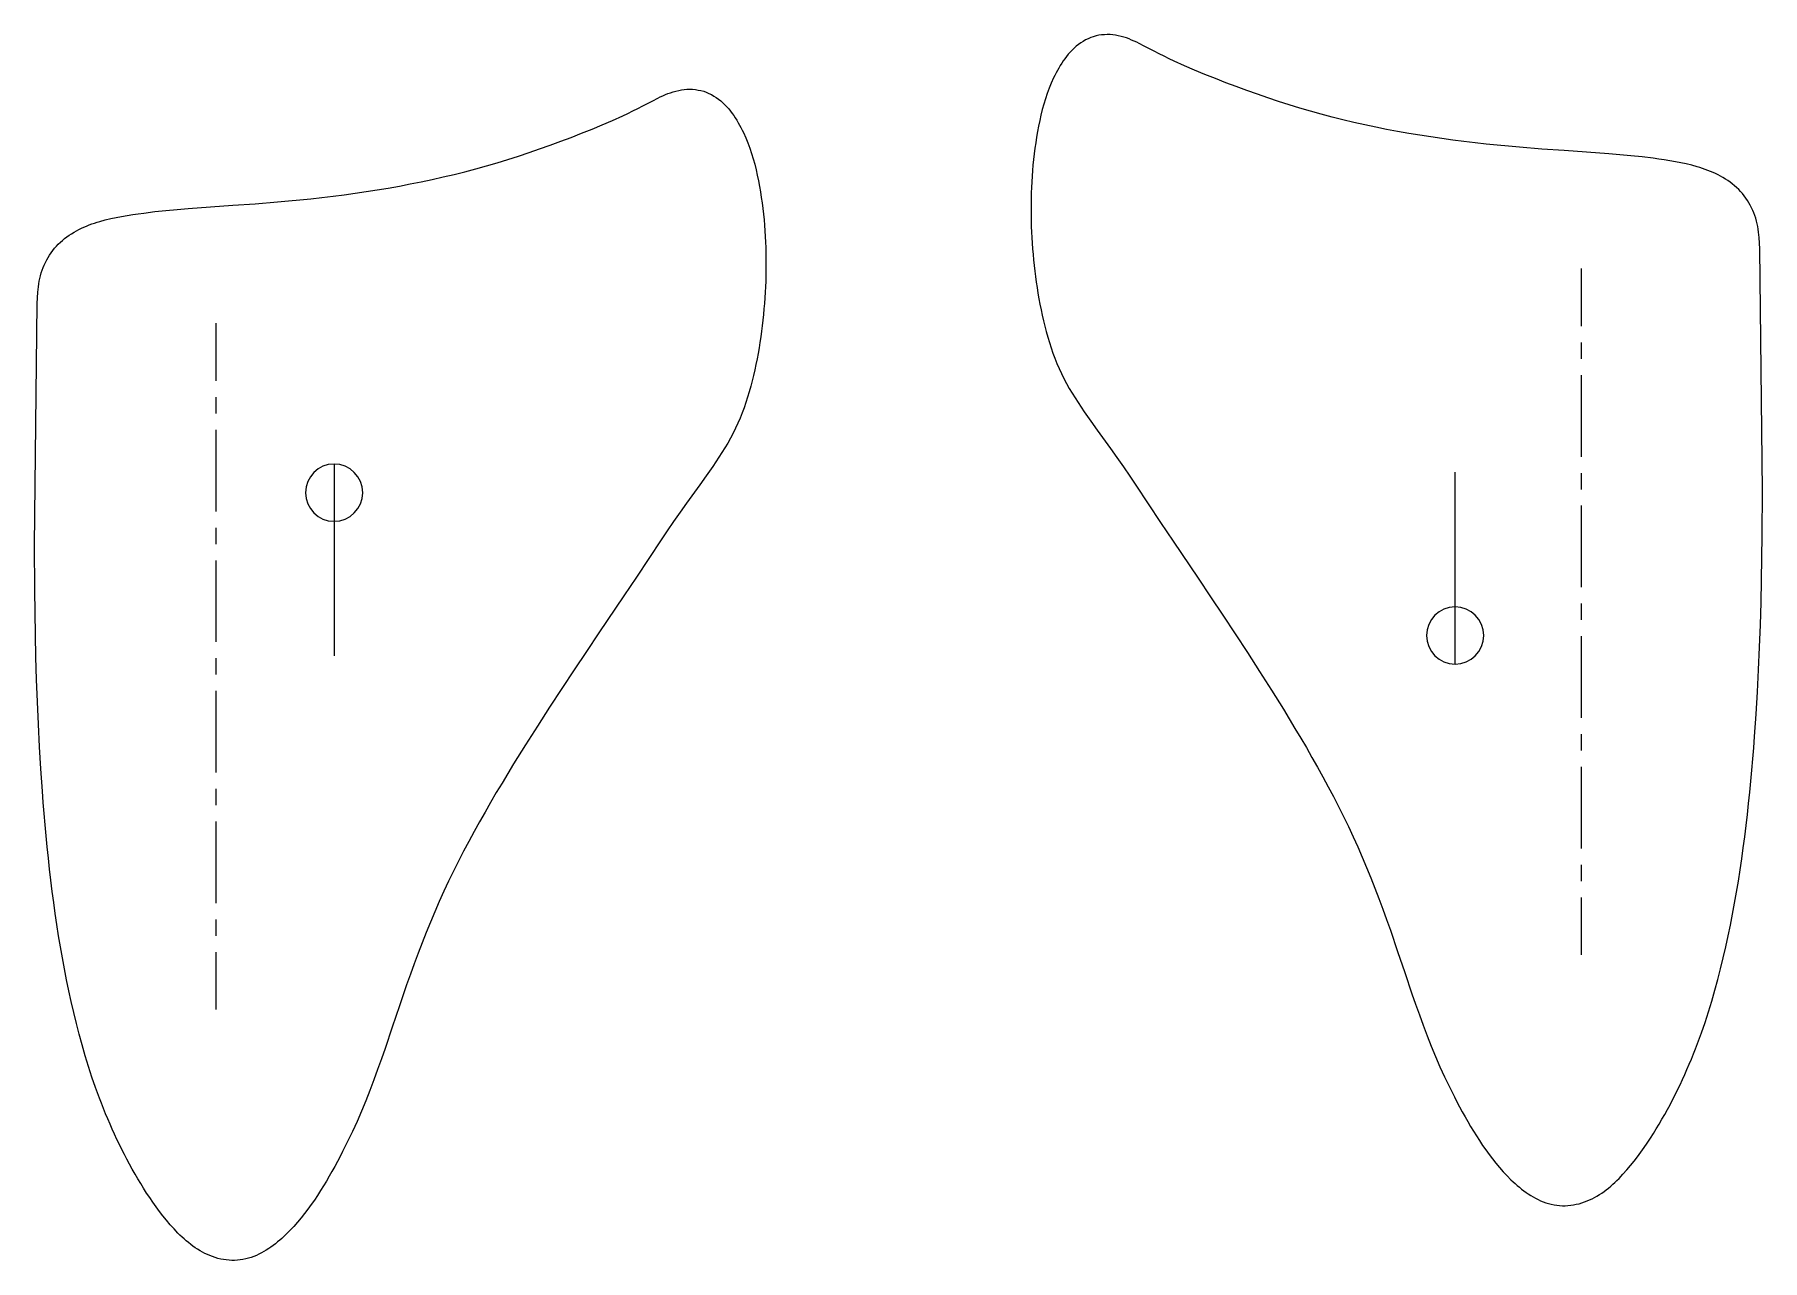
# Model space of a CAD drawing. Extents: x 310 to 3649, y -238 to 259.
# Drawn here: x 3313.3 to 3649.4, y 16.3 to 254.7 of the extents above; entities that cross this region are included whole.
import ezdxf

# ---------------------------------------------------------------- set-up
doc = ezdxf.new("R2010")
doc.units = 0

msp = doc.modelspace()

# ---------------------------------------------------------------- linework, layer by layer
at = {"layer": '01 CUT', "color": 7}
for points in [[(3649.448411, 165.963322), (3648.950996, 213.048423), (3648.898079, 214.138503), (3648.813413, 215.218), (3648.760496, 215.757748), (3648.70758, 216.297496), (3648.622913, 216.837245), (3648.527664, 217.376993), (3648.421831, 217.916741), (3648.284248, 218.445906), (3648.136082, 218.975071), (3647.966749, 219.493653), (3647.776249, 220.012235), (3647.564583, 220.520233), (3647.342334, 221.017648), (3647.088335, 221.50448), (3646.823752, 221.991312), (3646.538003, 222.456977), (3646.231088, 222.901476), (3645.903005, 223.345974), (3645.56434, 223.769306), (3645.204508, 224.182055), (3644.823509, 224.573637), (3644.421343, 224.944052), (3644.019178, 225.314468), (3643.585263, 225.653134), (3643.151347, 225.991799), (3642.706849, 226.298715), (3642.241184, 226.605631), (3641.775518, 226.89138), (3641.29927, 227.155962), (3640.823021, 227.420545), (3640.325606, 227.653377), (3639.838774, 227.88621), (3639.330776, 228.097876), (3638.833361, 228.298959), (3638.314779, 228.489458), (3637.806781, 228.669374), (3637.288199, 228.838707), (3636.759034, 228.997456), (3635.711287, 229.283206), (3634.642374, 229.537205), (3633.573461, 229.759454), (3632.504548, 229.97112), (3631.425051, 230.161619), (3630.345554, 230.330952), (3629.276641, 230.489702), (3628.197144, 230.637868), (3626.048735, 230.90245), (3623.879158, 231.1247), (3621.720165, 231.325782), (3619.550588, 231.495115), (3615.211435, 231.812614), (3610.872282, 232.130113), (3606.533129, 232.447612), (3602.20456, 232.796861), (3600.034983, 232.987361), (3597.87599, 233.188443), (3595.706413, 233.410693), (3593.54742, 233.654108), (3591.388427, 233.908108), (3589.229434, 234.183273), (3587.081024, 234.469022), (3584.922031, 234.786522), (3582.773621, 235.125187), (3580.635794, 235.485019), (3578.487384, 235.866018), (3576.349558, 236.268184), (3574.222314, 236.702099), (3572.095071, 237.157181), (3569.967828, 237.633429), (3567.851168, 238.141428), (3565.745091, 238.670593), (3563.639014, 239.220924), (3561.543521, 239.803006), (3559.458611, 240.416837), (3557.384284, 241.051835), (3555.309957, 241.708), (3553.246214, 242.395914), (3551.193054, 243.104995), (3549.139893, 243.835243), (3547.097317, 244.576074), (3545.065323, 245.348655), (3543.033329, 246.131819), (3541.011919, 246.946733), (3539.001092, 247.772231), (3537.011432, 248.640061), (3535.032355, 249.539642), (3534.048108, 250.005307), (3533.063861, 250.481555), (3532.090197, 250.957804), (3531.127117, 251.455219), (3529.200956, 252.471216), (3528.227293, 252.968631), (3527.740461, 253.201463), (3527.253629, 253.434296), (3526.745631, 253.645962), (3526.248216, 253.847045), (3525.729634, 254.037544), (3525.211052, 254.206877), (3524.681887, 254.34446), (3524.152722, 254.471459), (3523.623557, 254.577293), (3523.083809, 254.640792), (3522.533477, 254.693709), (3521.983146, 254.704292), (3521.443397, 254.683126), (3520.893066, 254.630209), (3520.353317, 254.556126), (3519.813569, 254.43971), (3519.284404, 254.291543), (3518.776406, 254.111627), (3518.268407, 253.899961), (3517.781576, 253.656545), (3517.305327, 253.38138), (3516.850245, 253.085047), (3516.405747, 252.767548), (3515.971831, 252.418299), (3515.559082, 252.058467), (3515.1675, 251.677468), (3514.786502, 251.285886), (3514.426669, 250.873138), (3514.088004, 250.449806), (3513.759922, 250.01589), (3513.442423, 249.571392), (3513.135507, 249.11631), (3512.849758, 248.661228), (3512.574592, 248.184979), (3512.299426, 247.708731), (3512.045427, 247.232482), (3511.802011, 246.745651), (3511.558595, 246.258819), (3511.114097, 245.274572), (3510.701348, 244.258575), (3510.330932, 243.242578), (3509.981683, 242.205415), (3509.664184, 241.157668), (3509.367852, 240.109921), (3509.10327, 239.041008), (3508.859854, 237.972095), (3508.637604, 236.903182), (3508.436522, 235.823685), (3508.246022, 234.744188), (3508.076689, 233.664692), (3507.928523, 232.585195), (3507.780357, 231.495115), (3507.663941, 230.415619), (3507.547524, 229.336122), (3507.452275, 228.246042), (3507.378192, 227.155962), (3507.304108, 226.076466), (3507.251192, 224.986386), (3507.208859, 223.906889), (3507.187692, 222.816809), (3507.166526, 221.726729), (3507.166526, 220.636649), (3507.177109, 219.557153), (3507.198275, 218.467073), (3507.230025, 217.376993), (3507.272359, 216.297496), (3507.325275, 215.207417), (3507.388775, 214.12792), (3507.462858, 213.03784), (3507.558108, 211.958343), (3507.653357, 210.878847), (3507.769774, 209.79935), (3507.88619, 208.719854), (3508.023773, 207.640357), (3508.171939, 206.56086), (3508.341272, 205.481364), (3508.510605, 204.401867), (3508.701104, 203.332954), (3508.902187, 202.253457), (3509.113853, 201.184544), (3509.336102, 200.115631), (3509.579518, 199.046717), (3509.8441, 197.988387), (3510.119266, 196.930057), (3510.415599, 195.871727), (3510.733098, 194.823981), (3511.071763, 193.797401), (3511.421012, 192.760237), (3511.802011, 191.74424), (3512.204176, 190.738827), (3512.638092, 189.743997), (3513.093174, 188.75975), (3513.580005, 187.79667), (3514.077421, 186.844173), (3514.606586, 185.891676), (3515.156917, 184.960345), (3515.728415, 184.039598), (3516.310497, 183.118851), (3516.913745, 182.21927), (3517.527576, 181.309107), (3518.776406, 179.531112), (3520.056985, 177.753118), (3522.628727, 174.218296), (3523.88814, 172.429718), (3525.136969, 170.64114), (3526.364632, 168.852563), (3527.581711, 167.053402), (3529.98412, 163.433913), (3532.38653, 159.814424), (3534.799522, 156.205519), (3539.657257, 148.987708), (3542.080832, 145.378803), (3544.504408, 141.769898), (3546.906817, 138.139826), (3549.28806, 134.499171), (3551.637552, 130.847932), (3553.965878, 127.175527), (3556.262454, 123.481955), (3557.394867, 121.619295), (3558.516697, 119.767217), (3559.627944, 117.893973), (3560.728607, 116.020729), (3561.818687, 114.136902), (3562.8876, 112.242491), (3563.94593, 110.34808), (3564.983093, 108.432503), (3565.99909, 106.506342), (3566.993921, 104.580182), (3567.967584, 102.632854), (3568.920081, 100.674944), (3569.840828, 98.70645), (3570.740409, 96.727373), (3571.608239, 94.737713), (3572.454903, 92.737469), (3573.280401, 90.726642), (3574.074148, 88.694648), (3574.846729, 86.662655), (3575.608727, 84.630661), (3576.349558, 82.577501), (3577.069222, 80.524341), (3578.487384, 76.407437), (3579.873797, 72.290533), (3581.270792, 68.163046), (3581.990457, 66.109886), (3582.710121, 64.067309), (3583.461535, 62.024732), (3584.234116, 59.992739), (3585.027864, 57.971328), (3585.853361, 55.971085), (3586.721192, 53.970841), (3587.620772, 51.991764), (3588.552103, 50.033853), (3589.525766, 48.086526), (3590.023181, 47.123446), (3590.541763, 46.160366), (3591.060345, 45.197285), (3591.58951, 44.244788), (3592.129258, 43.302875), (3592.67959, 42.360961), (3593.240505, 41.429631), (3593.822586, 40.4983), (3594.415251, 39.588136), (3595.018499, 38.677973), (3595.642914, 37.778392), (3596.277912, 36.899978), (3596.934076, 36.032148), (3597.611407, 35.185484), (3598.309905, 34.349403), (3599.02957, 33.534489), (3599.770401, 32.740741), (3600.532398, 31.96816), (3600.934564, 31.597745), (3601.336729, 31.227329), (3601.738894, 30.867497), (3602.162226, 30.518248), (3602.585558, 30.179583), (3603.019474, 29.8515), (3603.463972, 29.523418), (3603.908471, 29.216502), (3604.374136, 28.930753), (3604.839801, 28.645004), (3605.31605, 28.391005), (3605.802882, 28.137006), (3606.300297, 27.914756), (3606.808295, 27.70309), (3607.316294, 27.523174), (3607.834875, 27.353841), (3608.36404, 27.216259), (3608.903789, 27.099842), (3609.443537, 27.015176), (3609.983285, 26.951676), (3610.523033, 26.919926), (3611.073365, 26.919926), (3611.613113, 26.951676), (3612.163445, 27.015176), (3612.703193, 27.089259), (3613.242942, 27.205675), (3613.772107, 27.332675), (3614.301271, 27.491424), (3614.819853, 27.660757), (3615.327852, 27.86184), (3615.825267, 28.073506), (3616.312099, 28.306339), (3616.79893, 28.560338), (3617.264596, 28.82492), (3617.730261, 29.110669), (3618.185343, 29.407002), (3618.629841, 29.713917), (3619.07434, 30.042), (3619.508255, 30.380665), (3619.931587, 30.729914), (3620.344336, 31.10033), (3620.757085, 31.470745), (3621.148667, 31.851744), (3621.550832, 32.243326), (3622.31283, 33.047657), (3623.064244, 33.883738), (3623.773325, 34.730402), (3624.471823, 35.598232), (3625.149154, 36.466063), (3625.794735, 37.344477), (3626.429733, 38.233474), (3627.043565, 39.133054), (3627.646813, 40.043218), (3628.228894, 40.953382), (3628.800393, 41.874129), (3629.350724, 42.80546), (3629.901056, 43.73679), (3630.430221, 44.678704), (3630.948802, 45.631201), (3631.467384, 46.583698), (3631.964799, 47.546778), (3632.462214, 48.520442), (3632.938463, 49.494105), (3633.414711, 50.467769), (3633.869793, 51.452016), (3634.324875, 52.446846), (3634.769374, 53.441676), (3635.192706, 54.44709), (3635.616038, 55.452503), (3636.028786, 56.457917), (3636.430952, 57.473913), (3636.822534, 58.48991), (3637.573948, 60.532487), (3638.283029, 62.59623), (3638.960361, 64.659974), (3639.605942, 66.744884), (3640.20919, 68.829794), (3640.780688, 70.925288), (3641.320436, 73.031364), (3641.839018, 75.148024), (3642.32585, 77.264684), (3642.791515, 79.391928), (3643.236014, 81.519171), (3643.648762, 83.656998), (3644.040345, 85.794824), (3644.421343, 87.932651), (3644.770592, 90.081061), (3645.109258, 92.22947), (3645.416174, 94.388464), (3645.723089, 96.536874), (3645.998255, 98.695867), (3646.273421, 100.85486), (3646.516837, 103.013853), (3646.760253, 105.172846), (3646.982502, 107.33184), (3647.194168, 109.501416), (3647.395251, 111.660409), (3647.575167, 113.829986), (3647.755083, 115.999562), (3647.913832, 118.169139), (3648.210165, 122.508292), (3648.474747, 126.847445), (3648.696997, 131.186598), (3648.887496, 135.536334), (3649.046245, 139.875487), (3649.173245, 144.225223), (3649.268495, 148.57496), (3649.342578, 152.914113), (3649.384911, 157.263849), (3649.448411, 165.963322)], [(3313.333386, 155.327105), (3313.830801, 202.42279), (3313.883718, 203.502287), (3313.968384, 204.592367), (3314.010717, 205.132115), (3314.074217, 205.671863), (3314.158884, 206.211612), (3314.254133, 206.740777), (3314.359966, 207.280525), (3314.497549, 207.80969), (3314.645715, 208.338855), (3314.815048, 208.857437), (3315.005547, 209.376018), (3315.217214, 209.884017), (3315.439463, 210.381432), (3315.693462, 210.878847), (3315.958045, 211.355095), (3316.243794, 211.820761), (3316.550709, 212.275842), (3316.868208, 212.709758), (3317.217457, 213.143673), (3317.577289, 213.545838), (3317.958288, 213.937421), (3318.360454, 214.318419), (3318.762619, 214.678252), (3319.185951, 215.0275), (3319.63045, 215.355583), (3320.074948, 215.673082), (3320.53003, 215.969414), (3321.006279, 216.255163), (3321.482527, 216.530329), (3321.958776, 216.784328), (3322.456191, 217.027744), (3322.943023, 217.249993), (3323.451021, 217.472243), (3323.948436, 217.673325), (3324.467018, 217.863825), (3324.975016, 218.033158), (3325.493598, 218.20249), (3326.022763, 218.36124), (3327.07051, 218.646989), (3328.139423, 218.900988), (3329.208336, 219.133821), (3330.277249, 219.334903), (3331.356746, 219.525403), (3332.425659, 219.694736), (3333.505156, 219.864069), (3334.584653, 220.001651), (3336.733062, 220.266234), (3338.892056, 220.499067), (3341.061632, 220.689566), (3343.231209, 220.869482), (3347.570362, 221.186981), (3351.909515, 221.493897), (3356.248668, 221.811396), (3360.577237, 222.171228), (3362.746814, 222.361727), (3364.905807, 222.56281), (3367.0648, 222.785059), (3369.234377, 223.017892), (3371.39337, 223.271891), (3373.552363, 223.547057), (3375.700773, 223.843389), (3377.849183, 224.160888), (3379.997593, 224.488971), (3382.146003, 224.848803), (3384.294413, 225.229802), (3386.421656, 225.64255), (3388.559483, 226.065882), (3390.686726, 226.520964), (3392.813969, 227.007796), (3394.930629, 227.505211), (3397.036706, 228.034376), (3399.142783, 228.595291), (3401.238276, 229.177373), (3403.323186, 229.780621), (3405.397513, 230.415619), (3407.47184, 231.071783), (3409.535583, 231.759698), (3411.588743, 232.468779), (3413.641903, 233.199027), (3415.68448, 233.950441), (3417.716474, 234.712438), (3419.748468, 235.506186), (3421.769878, 236.310517), (3423.770122, 237.146597), (3425.770365, 238.014428), (3427.749442, 238.914009), (3428.733689, 239.36909), (3429.717936, 239.845339), (3430.6916, 240.332171), (3431.65468, 240.829586), (3433.580841, 241.845583), (3434.543921, 242.332414), (3435.041336, 242.57583), (3435.528168, 242.79808), (3436.036166, 243.020329), (3436.533581, 243.221412), (3437.052163, 243.401328), (3437.570745, 243.570661), (3438.089326, 243.718827), (3438.629075, 243.845826), (3439.15824, 243.941076), (3439.697988, 244.015159), (3440.24832, 244.057492), (3440.798651, 244.068076), (3441.3384, 244.057492), (3441.888731, 244.004576), (3442.42848, 243.919909), (3442.968228, 243.803493), (3443.497393, 243.66591), (3444.005391, 243.485994), (3444.51339, 243.263745), (3445.000221, 243.020329), (3445.47647, 242.755746), (3445.931552, 242.459414), (3446.37605, 242.131332), (3446.809966, 241.792666), (3447.222714, 241.422251), (3447.614296, 241.041252), (3447.995295, 240.64967), (3448.355127, 240.236921), (3448.693793, 239.813589), (3449.021875, 239.379674), (3449.339374, 238.935175), (3449.64629, 238.490677), (3449.932039, 238.025011), (3450.207205, 237.559346), (3450.482371, 237.083098), (3450.73637, 236.606849), (3450.979786, 236.120017), (3451.223202, 235.633186), (3451.6677, 234.638355), (3452.080449, 233.632942), (3452.450865, 232.606362), (3452.800114, 231.579782), (3453.117613, 230.532035), (3453.413945, 229.473705), (3453.678527, 228.415375), (3453.921943, 227.346462), (3454.144193, 226.266965), (3454.345275, 225.187468), (3454.535775, 224.107972), (3454.705107, 223.028475), (3454.853274, 221.948979), (3455.00144, 220.869482), (3455.117856, 219.779402), (3455.234272, 218.699905), (3455.329522, 217.620409), (3455.403605, 216.530329), (3455.477688, 215.440249), (3455.530605, 214.360753), (3455.572938, 213.270673), (3455.594105, 212.180593), (3455.615271, 211.101096), (3455.615271, 210.011016), (3455.604688, 208.920936), (3455.583521, 207.84144), (3455.551772, 206.75136), (3455.509438, 205.66128), (3455.456522, 204.581783), (3455.393022, 203.491703), (3455.318939, 202.412207), (3455.223689, 201.33271), (3455.12844, 200.24263), (3455.012023, 199.163134), (3454.885024, 198.083637), (3454.758024, 197.004141), (3454.609858, 195.924644), (3454.440525, 194.845147), (3454.271192, 193.776234), (3454.080693, 192.696737), (3453.87961, 191.627824), (3453.667944, 190.548328), (3453.435111, 189.479414), (3453.202279, 188.410501), (3452.937696, 187.352171), (3452.662531, 186.293841), (3452.366198, 185.246094), (3452.048699, 184.198348), (3451.710034, 183.161184), (3451.360785, 182.134604), (3450.979786, 181.118607), (3450.567037, 180.113194), (3450.143705, 179.118364), (3449.688623, 178.134117), (3449.201792, 177.160453), (3448.693793, 176.207956), (3448.164628, 175.266042), (3447.62488, 174.334712), (3447.053382, 173.403382), (3446.4713, 172.493218), (3445.868052, 171.583054), (3445.254221, 170.683473), (3444.005391, 168.894896), (3442.724812, 167.116901), (3440.15307, 163.582079), (3438.893657, 161.804085), (3437.644828, 160.015507), (3436.417165, 158.216346), (3435.200086, 156.417185), (3432.797677, 152.80828), (3430.395267, 149.188791), (3427.982275, 145.569302), (3423.12454, 138.362075), (3420.700965, 134.75317), (3418.277389, 131.133681), (3415.87498, 127.514193), (3413.493737, 123.873537), (3411.144245, 120.211716), (3408.815919, 116.539311), (3406.519343, 112.845739), (3405.38693, 110.993661), (3404.2651, 109.131001), (3403.153853, 107.26834), (3402.05319, 105.384512), (3400.96311, 103.500685), (3399.894197, 101.616858), (3398.835867, 99.711864), (3397.798703, 97.796286), (3396.782707, 95.880709), (3395.787876, 93.943965), (3394.814213, 91.996638), (3393.861716, 90.049311), (3392.940969, 88.080817), (3392.041388, 86.10174), (3391.173558, 84.101496), (3390.326894, 82.101252), (3389.501396, 80.090425), (3388.707649, 78.069015), (3387.935068, 76.037022), (3387.17307, 73.994445), (3386.432239, 71.951868), (3385.712575, 69.898708), (3384.294413, 65.781804), (3382.908, 61.654317), (3381.511005, 57.537413), (3380.79134, 55.484253), (3380.061093, 53.431093), (3379.320262, 51.399099), (3378.547681, 49.367106), (3377.753933, 47.345695), (3376.928436, 45.334868), (3376.060605, 43.345208), (3375.161025, 41.366131), (3374.229694, 39.397637), (3373.256031, 37.45031), (3372.758616, 36.487229), (3372.240034, 35.524149), (3371.721452, 34.571652), (3371.192287, 33.619155), (3370.652539, 32.666658), (3370.102207, 31.724744), (3369.541292, 30.793414), (3368.959211, 29.872667), (3368.366546, 28.95192), (3367.763298, 28.041756), (3367.138883, 27.152759), (3366.503885, 26.274345), (3365.847721, 25.406514), (3365.17039, 24.549267), (3364.471892, 23.72377), (3363.752227, 22.908856), (3363.011396, 22.104525), (3362.238815, 21.342527), (3361.847233, 20.961528), (3361.445068, 20.591113), (3361.042903, 20.241864), (3360.619571, 19.882032), (3360.196239, 19.543366), (3359.762323, 19.215284), (3359.317825, 18.897785), (3358.873326, 18.590869), (3358.407661, 18.294537), (3357.941996, 18.019371), (3357.465747, 17.754788), (3356.978915, 17.511372), (3356.4815, 17.27854), (3355.973502, 17.077457), (3355.465503, 16.886958), (3354.946922, 16.728208), (3354.417757, 16.580042), (3353.878008, 16.474209), (3353.33826, 16.378959), (3352.798512, 16.326043), (3352.258763, 16.294293), (3351.708432, 16.294293), (3351.168684, 16.326043), (3350.618352, 16.378959), (3350.078604, 16.463626), (3349.538855, 16.569459), (3349.00969, 16.696458), (3348.480525, 16.855208), (3347.961944, 17.035124), (3347.453945, 17.225623), (3346.95653, 17.437289), (3346.469698, 17.670122), (3345.982867, 17.924121), (3345.517201, 18.188704), (3345.051536, 18.474453), (3344.596454, 18.770785), (3344.141372, 19.088284), (3343.707457, 19.416367), (3343.273542, 19.755032), (3342.85021, 20.104281), (3342.437461, 20.464113), (3342.024712, 20.834529), (3341.622547, 21.226111), (3341.230965, 21.617693), (3340.468967, 22.422024), (3339.717553, 23.247521), (3339.008472, 24.104768), (3338.309974, 24.962016), (3337.632643, 25.84043), (3336.987062, 26.718843), (3336.352064, 27.607841), (3335.727649, 28.507421), (3335.134984, 29.407002), (3334.552903, 30.317165), (3333.981404, 31.237913), (3333.431073, 32.169243), (3332.880741, 33.100573), (3332.351576, 34.042487), (3331.832995, 34.994984), (3331.314413, 35.958064), (3330.816998, 36.910561), (3330.319583, 37.884225), (3329.843334, 38.857889), (3329.367086, 39.842136), (3328.912004, 40.826382), (3328.456922, 41.821213), (3328.012423, 42.816043), (3327.589091, 43.810873), (3327.165759, 44.816286), (3326.753011, 45.832283), (3326.350845, 46.84828), (3325.959263, 47.864277), (3325.207849, 49.906854), (3324.498768, 51.960014), (3323.821436, 54.034341), (3323.175855, 56.108668), (3322.572607, 58.204161), (3322.001109, 60.299654), (3321.46136, 62.405731), (3320.942779, 64.511808), (3320.455947, 66.639051), (3319.990282, 68.755711), (3319.545783, 70.893538), (3319.133035, 73.020781), (3318.741452, 75.158608), (3318.360454, 77.307018), (3318.011205, 79.455427), (3317.672539, 81.603837), (3317.365623, 83.752247), (3317.058708, 85.91124), (3316.783542, 88.05965), (3316.508376, 90.218644), (3316.254377, 92.377637), (3316.021544, 94.547213), (3315.799295, 96.706206), (3315.587629, 98.8652), (3315.386546, 101.034776), (3315.196047, 103.204353), (3315.026714, 105.363346), (3314.857381, 107.532922), (3314.561049, 111.872075), (3314.30705, 116.211228), (3314.0848, 120.560965), (3313.894301, 124.900118), (3313.735551, 129.249854), (3313.608552, 133.589007), (3313.502719, 137.938743), (3313.439219, 142.288479), (3313.396886, 146.638216), (3313.333386, 155.327105)]]:
    msp.add_lwpolyline(points, dxfattribs=at)
at = {"layer": '05 REFERENCE', "color": 90}
for points in [[(3614.174272, 209.196102), (3614.174272, 198.009554)], [(3348.607525, 198.559886), (3348.607525, 187.373338)], [(3614.174272, 194.834564), (3614.174272, 191.659574)], [(3614.174272, 188.484584), (3614.174272, 172.609634)], [(3348.607525, 184.198348), (3348.607525, 181.023358)], [(3348.607525, 177.848367), (3348.607525, 161.973418)], [(3614.174272, 169.434644), (3614.174272, 166.259654)], [(3614.174272, 163.084664), (3614.174272, 147.209714)], [(3348.607525, 158.798428), (3348.607525, 155.623438)], [(3348.607525, 152.448448), (3348.607525, 136.573498)], [(3614.174272, 144.034724), (3614.174272, 140.859734)], [(3614.174272, 137.684744), (3614.174272, 121.809794)], [(3348.607525, 133.398507), (3348.607525, 130.223518)], [(3348.607525, 127.048528), (3348.607525, 111.173578)], [(3614.174272, 118.634804), (3614.174272, 115.459814)], [(3614.174272, 112.284824), (3614.174272, 96.409874)], [(3348.607525, 107.998588), (3348.607525, 104.823598)], [(3348.607525, 101.648608), (3348.607525, 85.773658)], [(3614.174272, 93.234884), (3614.174272, 90.059894)], [(3614.174272, 86.884904), (3614.174272, 75.698356)], [(3348.607525, 82.598668), (3348.607525, 79.423677)], [(3348.607525, 76.248688), (3348.607525, 65.072723)]]:
    msp.add_lwpolyline(points, dxfattribs=at)
at = {"layer": '23 NOTES', "color": 7}
for points in [[(3371.6, 160.048476), (3372.720841, 160.161466), (3373.764796, 160.485528), (3374.709501, 160.998297), (3375.532591, 161.677409), (3376.211703, 162.500499), (3376.724472, 163.445204), (3377.048534, 164.489159), (3377.161524, 165.61), (3377.048534, 166.730841), (3376.724472, 167.774796), (3376.211703, 168.719501), (3375.532591, 169.542591), (3374.709501, 170.221703), (3373.764796, 170.734472), (3372.720841, 171.058534), (3371.6, 171.171524), (3370.479159, 171.058534), (3369.435204, 170.734472), (3368.490499, 170.221703), (3367.667409, 169.542591), (3366.988297, 168.719501), (3366.475528, 167.774796), (3366.151466, 166.730841), (3366.038476, 165.61), (3366.151466, 164.489159), (3366.475528, 163.445204), (3366.988297, 162.500499), (3367.667409, 161.677409), (3368.490499, 160.998297), (3369.435204, 160.485528), (3370.479159, 160.161466), (3371.6, 160.048476)], [(3371.594453, 171.159722), (3371.594453, 133.853589)], [(3589.652766, 132.266094), (3589.652766, 169.572227)], [(3589.66, 143.390524), (3588.539159, 143.277534), (3587.495204, 142.953472), (3586.550499, 142.440703), (3585.727409, 141.761591), (3585.048297, 140.938501), (3584.535528, 139.993796), (3584.211466, 138.949841), (3584.098476, 137.829), (3584.211466, 136.708159), (3584.535528, 135.664204), (3585.048297, 134.719499), (3585.727409, 133.896409), (3586.550499, 133.217297), (3587.495204, 132.704528), (3588.539159, 132.380466), (3589.66, 132.267476), (3590.780841, 132.380466), (3591.824796, 132.704528), (3592.769501, 133.217297), (3593.592591, 133.896409), (3594.271703, 134.719499), (3594.784472, 135.664204), (3595.108534, 136.708159), (3595.221524, 137.829), (3595.108534, 138.949841), (3594.784472, 139.993796), (3594.271703, 140.938501), (3593.592591, 141.761591), (3592.769501, 142.440703), (3591.824796, 142.953472), (3590.780841, 143.277534), (3589.66, 143.390524)]]:
    msp.add_lwpolyline(points, dxfattribs=at)

doc.saveas('drawing.dxf')
